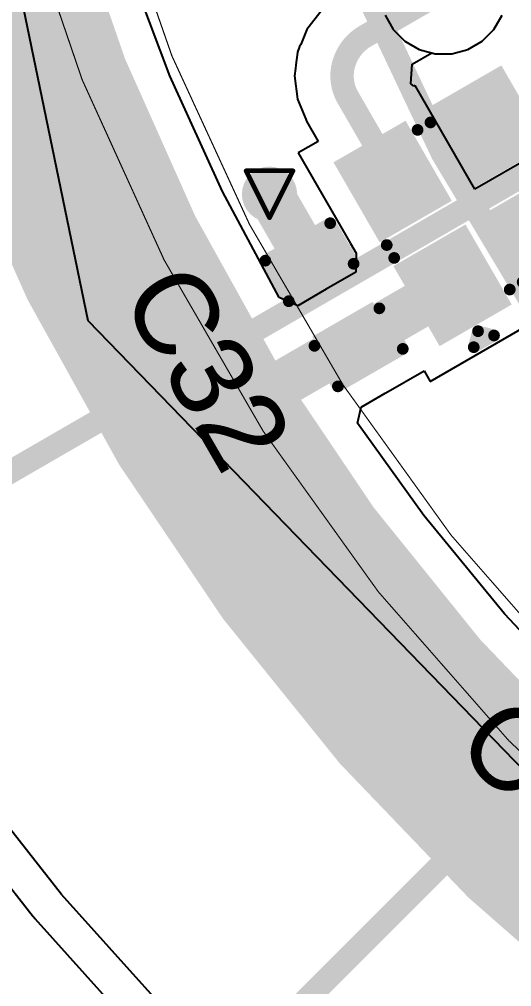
# Model space of a CAD drawing. Header units: inches. Extents: x -18 to 217, y -14 to 159.
# Drawn here: x 14.68 to 20.02, y 1.59 to 12.09 of the extents above; entities that cross this region are included whole.
import ezdxf

# ---------------------------------------------------------------- set-up
doc = ezdxf.new("R2010")
doc.units = ezdxf.units.IN
for name, color, linetype in [('Bottom Layer', 5, 'Continuous'), ('Dimension', 6, 'Continuous'), ('Drill Drawing', 1, 'Continuous'), ('Fabrication', 76, 'Continuous'), ('Top Layer', 1, 'Continuous'), ('Top Overlay', 2, 'Continuous'), ('Top Paste', 8, 'Continuous'), ('Top Solder', 216, 'Continuous'), ('Via Holes', 16, 'Continuous')]:
    doc.layers.add(name, color=color, linetype=linetype)
doc.styles.add('Arial', font='', dxfattribs={"height": 0.2})
doc.styles.get('Arial').set_extended_font_data('Arial')

# ---------------------------------------------------------------- blocks, each defined once
blk = doc.blocks.new('SK6812_EC20_11')
at = {"layer": 'Top Layer'}
for points in [[(-1.04999917, 0.95000191), (-0.24999823, 0.95000191), (-0.24999823, 0.25000077), (-1.04999917, 0.25000077)], [(0.24999823, 0.95000191), (1.04999917, 0.95000191), (1.04999917, 0.25000077), (0.24999823, 0.25000077)], [(-1.04999917, -0.24999823), (-0.24999823, -0.24999823), (-0.24999823, -0.9499993699999999), (-1.04999917, -0.9499993699999999)], [(0.25000077, -0.24999823), (1.05000171, -0.24999823), (1.05000171, -0.9499993699999999), (0.25000077, -0.9499993699999999)]]:
    blk.add_hatch(color=1, dxfattribs=at).paths.add_polyline_path(points)
at = {"layer": 'Top Paste'}
for points in [[(-1.04999917, 0.95000191), (-0.24999823, 0.95000191), (-0.24999823, 0.25000077), (-1.04999917, 0.25000077)], [(0.24999823, 0.95000191), (1.04999917, 0.95000191), (1.04999917, 0.25000077), (0.24999823, 0.25000077)], [(-1.04999917, -0.24999823), (-0.24999823, -0.24999823), (-0.24999823, -0.9499993699999999), (-1.04999917, -0.9499993699999999)], [(0.25000077, -0.24999823), (1.05000171, -0.24999823), (1.05000171, -0.9499993699999999), (0.25000077, -0.9499993699999999)]]:
    blk.add_hatch(color=8, dxfattribs=at).paths.add_polyline_path(points)
at = {"layer": 'Top Solder'}
for points in [[(-1.15159917, 1.05160191), (-0.14839823, 1.05160191), (-0.14839823, 0.14840077), (-1.15159917, 0.14840077)], [(0.14839823, 1.05160191), (1.15159917, 1.05160191), (1.15159917, 0.14840077), (0.14839823, 0.14840077)], [(-1.15159917, -0.14839823), (-0.14839823, -0.14839823), (-0.14839823, -1.05159937), (-1.15159917, -1.05159937)], [(0.14840077, -0.14839823), (1.15160171, -0.14839823), (1.15160171, -1.05159937), (0.14840077, -1.05159937)]]:
    blk.add_hatch(color=216, dxfattribs=at).paths.add_polyline_path(points)
at = {"layer": 'Top Overlay', "const_width": 0.127}
for points in [[(-0.08560054, 1.00000308), (0.0762, 1.00000054)], [(-0.999998, -0.08560054), (-0.999998, 0.0762)], [(0.99999546, -0.08560054), (0.999998, 0.0762)], [(1.2192, -0.6096), (1.3462, -0.4826)], [(1.34620254, -0.7366), (1.3462, -0.4826)], [(1.34620254, -0.7366), (1.2192, -0.6096)], [(-0.08560054, -0.99999546), (0.0762, -0.999998)]]:
    blk.add_lwpolyline(points, dxfattribs=at)
at = {"layer": 'Top Overlay', "const_width": 0.0635}
for points in [[(-0.11735054, 1.00000308, 1), (-0.05385054, 1.00000308, 1)], [(0.04445, 1.00000054, 1), (0.10795, 1.00000054, 1)], [(-1.031748, 0.0762, 1), (-0.968248, 0.0762, 1)], [(0.968248, 0.0762, 1), (1.031748, 0.0762, 1)], [(-1.031748, -0.08560054, 1), (-0.968248, -0.08560054, 1)], [(0.9682454599999999, -0.08560054, 1), (1.03174546, -0.08560054, 1)], [(1.31445, -0.4826, 1), (1.37795, -0.4826, 1)], [(1.31445, -0.4826, 1), (1.37795, -0.4826, 1)], [(1.18745, -0.6096, 1), (1.25095, -0.6096, 1)], [(1.18745, -0.6096, 1), (1.25095, -0.6096, 1)], [(1.31445254, -0.7366, 1), (1.37795254, -0.7366, 1)], [(1.31445254, -0.7366, 1), (1.37795254, -0.7366, 1)], [(-0.11735054, -0.99999546, 1), (-0.05385054, -0.99999546, 1)], [(0.04445, -0.999998, 1), (0.10795, -0.999998, 1)]]:
    blk.add_lwpolyline(points, format="xyb", close=True, dxfattribs=at)
blk = doc.blocks.new('C___0402_23')
at = {"layer": 'Top Layer'}
for points in [[(-0.6985, -0.3175), (-0.6985, 0.3174999999999999), (-0.2413000000000001, 0.3175), (-0.2412999999999999, -0.3174999999999999)], [(0.2413000000000001, -0.3175), (0.2412999999999999, 0.3174999999999999), (0.6985, 0.3175), (0.6985, -0.3174999999999999)]]:
    blk.add_hatch(color=1, dxfattribs=at).paths.add_polyline_path(points)
at = {"layer": 'Top Paste'}
for points in [[(-0.6985, -0.3175), (-0.6985, 0.3174999999999999), (-0.2413000000000001, 0.3175), (-0.2412999999999999, -0.3174999999999999)], [(0.2413000000000001, -0.3175), (0.2412999999999999, 0.3174999999999999), (0.6985, 0.3175), (0.6985, -0.3174999999999999)]]:
    blk.add_hatch(color=8, dxfattribs=at).paths.add_polyline_path(points)
at = {"layer": 'Top Solder'}
for points in [[(-0.7584998799999999, -0.3774998800000001), (-0.7584998799999999, 0.3774998799999999), (-0.1813001200000001, 0.3774998800000001), (-0.1813001199999999, -0.3774998799999999)], [(0.1813001200000001, -0.3774998800000001), (0.1813001199999999, 0.3774998799999999), (0.7584998799999999, 0.3774998800000001), (0.7584998799999999, -0.3774998799999999)]]:
    blk.add_hatch(color=216, dxfattribs=at).paths.add_polyline_path(points)
at = {"layer": 'Top Overlay', "const_width": 0.127}
for points in [[(-0.7874, 0.4064), (-0.2794, 0.4064)], [(-0.7874, -0.4064), (-0.7874, 0.4064)], [(0.2794, 0.4064), (0.7874, 0.4064)], [(0.7874, -0.4064), (0.7874, 0.4064)], [(-0.7874, -0.4064), (-0.2794, -0.4064)], [(0.2794, -0.4064), (0.7874, -0.4064)]]:
    blk.add_lwpolyline(points, dxfattribs=at)
at = {"layer": 'Top Overlay', "const_width": 0.0635}
for points in [[(-0.8191499999999999, 0.4064, 1), (-0.7556499999999999, 0.4064, 1)], [(-0.8191499999999999, 0.4064, 1), (-0.7556499999999999, 0.4064, 1)], [(-0.31115, 0.4064, 1), (-0.24765, 0.4064, 1)], [(0.24765, 0.4064, 1), (0.31115, 0.4064, 1)], [(0.7556499999999999, 0.4064, 1), (0.8191499999999999, 0.4064, 1)], [(0.7556499999999999, 0.4064, 1), (0.8191499999999999, 0.4064, 1)], [(-0.8191499999999999, -0.4064, 1), (-0.7556499999999999, -0.4064, 1)], [(-0.8191499999999999, -0.4064, 1), (-0.7556499999999999, -0.4064, 1)], [(-0.31115, -0.4064, 1), (-0.24765, -0.4064, 1)], [(0.24765, -0.4064, 1), (0.31115, -0.4064, 1)], [(0.7556499999999999, -0.4064, 1), (0.8191499999999999, -0.4064, 1)], [(0.7556499999999999, -0.4064, 1), (0.8191499999999999, -0.4064, 1)]]:
    blk.add_lwpolyline(points, format="xyb", close=True, dxfattribs=at)

msp = doc.modelspace()

# ---------------------------------------------------------------- hatches: boundary and pattern name
at = {"layer": 'Bottom Layer'}
h = msp.add_hatch(color=5, dxfattribs=at)
edge = h.paths.add_edge_path()
edge.add_arc((17.39611964, 10.18872994), 0.2999994, 0, 360)
at = {"layer": 'Top Layer'}
h = msp.add_hatch(color=1, dxfattribs=at)
edge = h.paths.add_edge_path()
edge.add_arc((17.39611964, 10.18872994), 0.2999994, 0, 360)
at = {"layer": 'Via Holes'}
h = msp.add_hatch(color=7, dxfattribs=at)
edge = h.paths.add_edge_path()
edge.add_arc((17.39611964, 10.18872994), 0.1499997, 0, 360)

# ---------------------------------------------------------------- linework, layer by layer
at = {"layer": 'Bottom Layer'}
for p, q in [((18.6492388, 12.13075044), (18.73889318, 11.97546246)), ((19.82876654, 11.97546246), (19.91842092, 12.13075044)), ((18.73889318, 11.97546246), (18.8656849, 11.84867074)), ((19.70197482, 11.84867074), (19.82876654, 11.97546246)), ((18.8656849, 11.84867074), (19.02097288, 11.75901636)), ((19.02097288, 11.75901636), (19.19417548, 11.71260802)), ((19.37348424, 11.71260802), (19.54668684, 11.75901636)), ((19.54668684, 11.75901636), (19.70197482, 11.84867074)), ((19.19417548, 11.71260802), (19.37348424, 11.71260802))]:
    msp.add_line(p, q, dxfattribs=at)
at = {"layer": 'Dimension', "const_width": 0.254}
for points in [[(58.31000022, 19.46699942, 1), (13.30999878, 19.46699942, 1)], [(54.56033537999999, 19.46692576, 1), (17.06033418, 19.46692576, 1)]]:
    msp.add_lwpolyline(points, format="xyb", close=True, dxfattribs=at)
for points in [[(16.6536624, 0.30733746), (52.71610741999999, 36.36978248)], [(11.51100568, 5.39999936), (60.30564265999999, 33.60929524)]]:
    msp.add_lwpolyline(points, dxfattribs=at)
at = {"layer": 'Drill Drawing', "const_width": 0.0508}
for points in [[(17.14211964, 10.44272994), (17.65011964, 10.44272994)], [(17.14211964, 10.44272994), (17.39611964, 9.93472994)], [(17.39611964, 9.93472994), (17.65011964, 10.44272994)]]:
    msp.add_lwpolyline(points, dxfattribs=at)
at = {"layer": 'Drill Drawing', "const_width": 0.0254}
for points in [[(17.12941964, 10.44272994, 1), (17.15481964, 10.44272994, 1)], [(17.12941964, 10.44272994, 1), (17.15481964, 10.44272994, 1)], [(17.63741964, 10.44272994, 1), (17.66281964, 10.44272994, 1)], [(17.63741964, 10.44272994, 1), (17.66281964, 10.44272994, 1)], [(17.38341964, 9.93472994, 1), (17.40881964, 9.93472994, 1)], [(17.38341964, 9.93472994, 1), (17.40881964, 9.93472994, 1)]]:
    msp.add_lwpolyline(points, format="xyb", close=True, dxfattribs=at)
at = {"layer": 'Fabrication', "const_width": 0.0127}
for points in [[(53.19354867999999, 31.33267292, -1.167099627659095), (15.6750893, 13.58702642)], [(53.19354867999999, 31.33267292, -1.167099627659095), (15.6750893, 13.58702642)], [(53.19354867999999, 31.33267292, -1.167099627659095), (15.6750893, 13.58702642)], [(53.19354867999999, 31.33267292, -1.167099627659095), (15.6750893, 13.58702642)], [(54.51114574, 31.13829434, -1.205705075990638), (14.17744688, 15.54997652)], [(54.51114574, 31.13829434, -1.205705075990638), (14.17744688, 15.54997652)]]:
    msp.add_lwpolyline(points, format="xyb", dxfattribs=at)
at = {"layer": 'Top Layer'}
for p, q in [((13.31396626, 19.04441962), (15.42599912, 8.817800499999999)), ((16.31548934, 11.4743611), (15.88738758, 12.61179596)), ((17.965674, 12.18888596), (17.80233168, 11.97601618)), ((19.82876654, 11.97546246), (19.91842092, 12.13075044)), ((17.80233168, 11.97601618), (17.76523498, 11.88645832)), ((19.70197482, 11.84867074), (19.82876654, 11.97546246)), ((17.76523498, 11.88645832), (17.73562112, 11.8149878)), ((17.72008394, 11.79174426), (17.70099076, 11.73136846)), ((17.73562112, 11.8149878), (17.72008394, 11.79174426)), ((19.37348424, 11.71260802), (19.54668684, 11.75901636)), ((19.54668684, 11.75901636), (19.70197482, 11.84867074)), ((17.69977156, 11.72615638), (17.68065806, 11.59353028)), ((17.69964202, 11.72812488), (17.69941342, 11.72637736)), ((17.69941342, 11.72637736), (17.69942358, 11.72637482)), ((17.69942358, 11.72637482), (17.69977156, 11.72615638)), ((17.70099076, 11.73136846), (17.69964202, 11.72812488)), ((18.94223288, 11.5983131), (19.15730992, 11.72248608)), ((19.15730992, 11.72248608), (19.19417548, 11.71260802)), ((19.19417548, 11.71260802), (19.37348424, 11.71260802)), ((17.6771935, 11.55465558), (17.66647978, 11.47327144)), ((17.68165374, 11.58853918), (17.6771935, 11.55465558)), ((17.68065806, 11.59353028), (17.68165374, 11.58853918)), ((18.92824764, 11.38493278), (18.94223288, 11.5983131)), ((16.88537644, 10.21659374), (16.31548934, 11.4743611)), ((17.66647978, 11.47327144), (17.70002302, 11.21847896)), ((18.96061232, 11.3600992), (18.92824764, 11.38493278)), ((18.9744985, 11.36811544), (18.96061232, 11.3600992)), ((19.6244972, 10.24228584), (18.9744985, 11.36811544)), ((17.70002302, 11.21847896), (17.78969772, 11.0019846)), ((17.78969772, 11.0019846), (17.7970942, 10.98019902)), ((17.7970942, 10.98019902), (17.9234719, 10.7613069)), ((20.66372804, 10.84228464), (19.6244972, 10.24228584)), ((17.9234719, 10.7613069), (17.70836946, 10.63711614)), ((17.70836946, 10.63711614), (18.27552606, 9.65477114)), ((17.50012248, 9.06648682), (16.88537644, 10.21659374)), ((18.27552606, 9.65477114), (18.3362473, 9.549597359999998)), ((18.3362473, 9.549597359999998), (18.33264558, 9.34221398)), ((18.33264558, 9.34221398), (18.01189184, 9.15702766)), ((18.01184612, 9.157002259999999), (17.70332756, 8.97887714)), ((18.01187406, 9.15701242), (18.01184612, 9.157002259999999)), ((18.01189184, 9.15702766), (18.01187406, 9.15701242)), ((17.70332756, 8.97887714), (17.50012248, 9.06648682)), ((15.42599912, 8.817800499999999), (23.93499912, 0.0294005)), ((19.13936736, 8.158553659999999), (20.25151398, 8.80065296)), ((18.65933022, 8.03562782), (19.07258822, 8.27422018)), ((19.07258822, 8.27422018), (19.13936736, 8.158553659999999)), ((18.38922154, 7.879676899999999), (18.65000588, 8.03024048)), ((18.65000588, 8.03024048), (18.6500262, 8.030258259999998)), ((18.6500262, 8.030258259999998), (18.65004906, 8.03026588)), ((18.65004906, 8.03026588), (18.65933022, 8.03562782)), ((18.35168796, 7.70588248), (18.38922154, 7.879676899999999)), ((19.06980184, 6.703753419999999), (18.35168796, 7.70588248)), ((19.94580212, 5.63634128), (19.06980184, 6.703753419999999)), ((20.80815244, 4.715621759999999), (19.94580212, 5.63634128)), ((15.13897658, 2.59075682), (14.18321522, 3.80574042)), ((13.87789706, 3.565563099999999), (14.83365842, 2.3505795)), ((16.1721546, 1.44088866), (15.13897658, 2.59075682)), ((14.83365842, 2.3505795), (14.8434425, 2.34220512)), ((14.8434425, 2.34220512), (14.85001856, 2.33112564)), ((14.85001856, 2.33112564), (15.88319912, 1.18125494))]:
    msp.add_line(p, q, dxfattribs=at)
for points, const_width in [([(16.63081256, 7.786212519999999, -0.0653531666333387), (14.2446248, 13.13484546)], 2.032), ([(18.19861232, 11.59353028, -0.200713527010229), (18.43925954, 11.90600362)], 0.254), ([(18.24565566, 11.23917742, -0.1984661258569603), (18.1986174, 11.59353028)], 0.254), ([(20.25794018, 3.29050904, -0.06444939463347), (16.63081256, 7.786212519999999)], 2.032), ([(25.0653423, -0.2186813, -0.0664244027910877), (20.25794018, 3.29050904)], 2.032)]:
    msp.add_lwpolyline(points, format="xyb", dxfattribs=dict(at, const_width=const_width))
for points, const_width in [([(18.43925954, 11.90600362), (19.28382986, 12.39360742)], 0.254), ([(18.24565312, 11.23917488), (18.73326454, 10.39460964)], 0.254), ([(17.43059506, 10.14228604), (17.81056636, 9.484187279999999)], 0.508), ([(18.3356123, 8.59632774), (19.38193228, 9.20041848)], 0.508), ([(16.77676096, 7.69631684), (18.32628288, 8.590940400000001)], 0.508), ([(18.32628288, 8.590940400000001), (18.3356123, 8.59632774)], 0.508), ([(16.63081256, 7.786212519999999), (16.64806424, 7.796171859999999)], 0.508)]:
    msp.add_lwpolyline(points, dxfattribs=dict(at, const_width=const_width))
for points, const_width in [([(18.37575954, 11.90600362, 1), (18.50275954, 11.90600362, 1)], 0.127), ([(18.37575954, 11.90600362, 1), (18.50275954, 11.90600362, 1)], 0.127), ([(18.13511232, 11.59353028, 1), (18.26211232, 11.59353028, 1)], 0.127), ([(18.1351174, 11.59353028, 1), (18.2621174, 11.59353028, 1)], 0.127), ([(18.18215312, 11.23917488, 1), (18.30915312, 11.23917488, 1)], 0.127), ([(18.18215566, 11.23917742, 1), (18.30915566, 11.23917742, 1)], 0.127), ([(18.66976454, 10.39460964, 1), (18.79676454, 10.39460964, 1)], 0.127), ([(17.30359506, 10.14228604, 1), (17.55759506, 10.14228604, 1)], 0.254), ([(17.68356636, 9.484187279999999, 1), (17.93756636, 9.484187279999999, 1)], 0.254), ([(19.25493228, 9.20041848, 1), (19.50893228, 9.20041848, 1)], 0.254), ([(18.19928288, 8.590940400000001, 1), (18.45328288, 8.590940400000001, 1)], 0.254), ([(18.19928288, 8.590940400000001, 1), (18.45328288, 8.590940400000001, 1)], 0.254), ([(18.2086123, 8.59632774, 1), (18.4626123, 8.59632774, 1)], 0.254), ([(18.2086123, 8.59632774, 1), (18.4626123, 8.59632774, 1)], 0.254), ([(16.12281256, 7.786212519999999, 1), (17.13881256, 7.786212519999999, 1)], 1.016), ([(16.12281256, 7.786212519999999, 1), (17.13881256, 7.786212519999999, 1)], 1.016), ([(16.50381256, 7.786212519999999, 1), (16.75781256, 7.786212519999999, 1)], 0.254), ([(16.52106424, 7.796171859999999, 1), (16.77506424, 7.796171859999999, 1)], 0.254), ([(16.64976096, 7.69631684, 1), (16.90376096, 7.69631684, 1)], 0.254), ([(19.74994018, 3.29050904, 1), (20.76594018, 3.29050904, 1)], 1.016), ([(19.74994018, 3.29050904, 1), (20.76594018, 3.29050904, 1)], 1.016)]:
    msp.add_lwpolyline(points, format="xyb", close=True, dxfattribs=dict(at, const_width=const_width))

# ---------------------------------------------------------------- block references
at = {"rotation": 300}
for name, p in [('SK6812_EC20_11', (19.57654708, 10.06333522)), ('C___0402_23', (18.09631636, 8.98925558))]:
    msp.add_blockref(name, p, dxfattribs=at)

# ---------------------------------------------------------------- texts
at = {"layer": 'Top Overlay', "style": 'Arial'}
for s, rotation, p in [('C32', 300, (15.76632864, 9.078648339999999)), ('C31', 315, (19.37907732, 4.1876853))]:
    msp.add_text(s, height=0.889, rotation=rotation, dxfattribs=at).set_placement(p)

doc.saveas('drawing.dxf')
